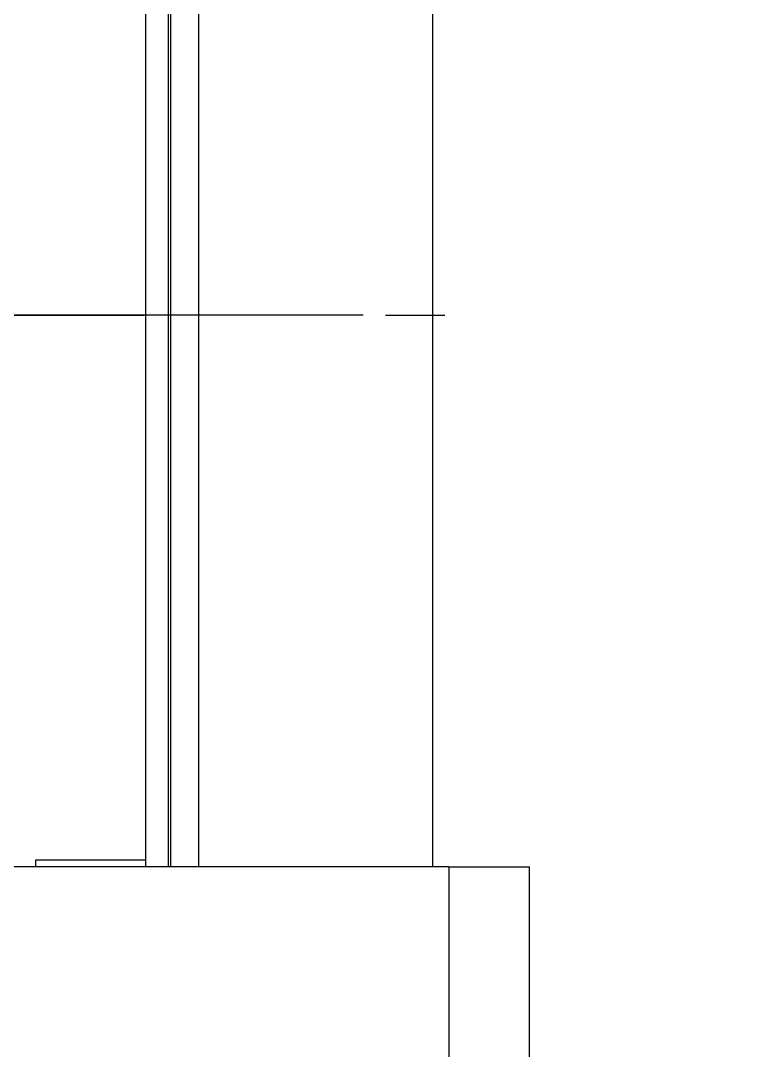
# Model space of a CAD drawing. Header units: millimetres. Extents: x 10462777 to 22643323, y 453826 to 1389191.
# Drawn here: x 11300429 to 11300961, y 582901 to 583648 of the extents above; entities that cross this region are included whole.
import ezdxf

# ---------------------------------------------------------------- set-up
doc = ezdxf.new("R2010")
doc.units = ezdxf.units.MM
doc.header["$LTSCALE"] = 200
doc.header["$MEASUREMENT"] = 0
doc.linetypes.add('CENTER2', pattern=[1.125, 0.75, -0.125, 0.125, -0.125])
doc.layers.get('0').update_dxf_attribs({"linetype": 'CONTINUOUS'})
doc.layers.add('2', color=2, linetype='CONTINUOUS')
doc.layers.add('DV1_DEFAULT', color=7, linetype='CONTINUOUS')
doc.layers.add('LAYOUT', color=8, linetype='CONTINUOUS', lineweight=25)

# ---------------------------------------------------------------- blocks, each defined once
blk = doc.blocks.new('r710ic')
at = {"layer": 'LAYOUT', "color": 3}
blk.add_circle((272041.37, 104232.63), 2050.12, dxfattribs=at)
blk = doc.blocks.new('A$C7DA30AB0')
at = {"layer": 'DV1_DEFAULT', "color": 1, "linetype": 'CENTER2', "ltscale": 7}
for p, q in [((5992.89, 3025.99, 0), (0, 3025.99, 0)), ((59.09, 3025.99, 0), (6051.98, 3025.99, 0))]:
    blk.add_line(p, q, dxfattribs=at)

msp = doc.modelspace()

# ---------------------------------------------------------------- linework, layer by layer
at = {"layer": '2', "color": 252, "linetype": 'Continuous'}
for p, q in [((11300519.62813, 583034.43591, 0), (11300519.62813, 584034.41518, 0)), ((11300535.87836, 584034.39391, 0), (11300535.87836, 583034.40799, 0)), ((11300557.93118, 584034.42828, 0), (11300557.93118, 583034.4125, 0)), ((11300727.82859, 583034.4125, 0), (11300727.82859, 584034.42828, 0)), ((11300537.87839, 583034.39096, 0), (11300537.87839, 584003.8777, 0)), ((11300439.877, 583034.41705, 0), (11300439.877, 583039.41837, 0)), ((11300439.877, 583039.41837, 0), (11300519.62938, 583039.41837, 0))]:
    msp.add_line(p, q, dxfattribs=at)
at = {"layer": '2', "color": 124, "linetype": 'Continuous'}
for p, q in [((11300739.37272, 583034.4183, 0), (11300330.87545, 583034.4183, 0)), ((11300739.37272, 583034.4183, 0), (11300797.88209, 583034.4183, 0)), ((11300739.37272, 583034.4183, 0), (11300739.37272, 582685.41335, 0)), ((11300797.88209, 582692.83033, 0), (11300797.88209, 583034.4183, 0))]:
    msp.add_line(p, q, dxfattribs=at)

# ---------------------------------------------------------------- block references
at = {"ltscale": 10}
msp.add_blockref('A$C7DA30AB0', (11294684.4077, 580408.4363, 0), dxfattribs=at)
at = {"layer": 'LAYOUT', "color": 2, "rotation": 270}
msp.add_blockref('r710ic', (11195875.24796, 856316.46559, 0), dxfattribs=at)

doc.saveas('drawing.dxf')
